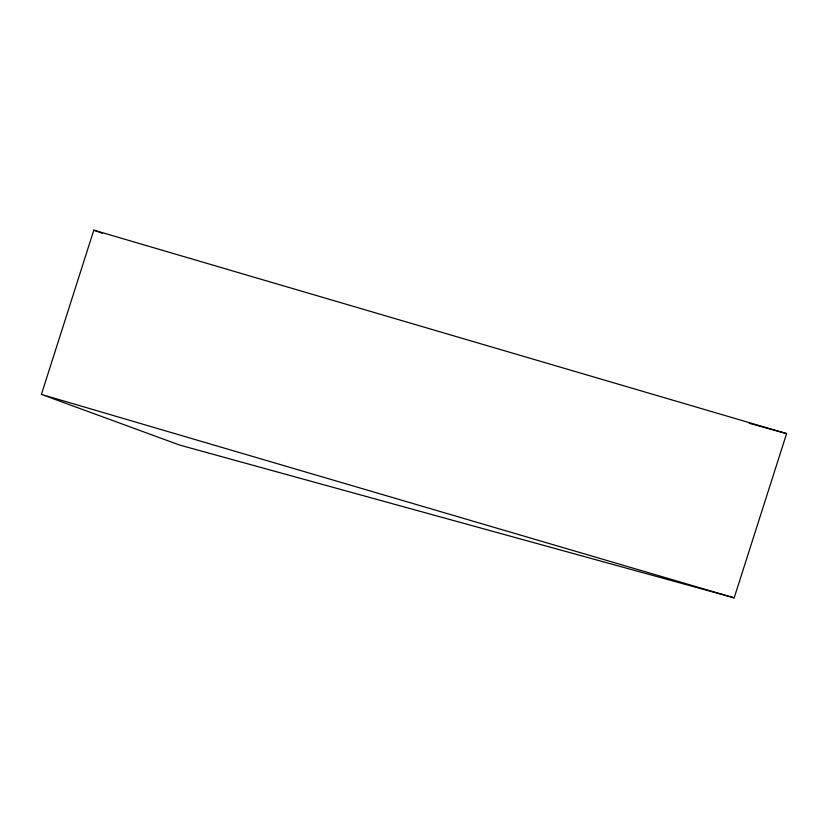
<?xml version="1.0" encoding="UTF-8"?>
<svg xmlns="http://www.w3.org/2000/svg" width="828" height="828" viewBox="0 0 828 828"><rect width="100%" height="100%" fill="white"/><g stroke="black" fill="none" stroke-linecap="round" stroke-linejoin="round"><path stroke-width="1.24" d="M41.4 394.407L93.823 230.153L786.6 433.593L734.177 597.847L179.779 445.112L41.4 394.407L734.177 597.847M749.226 423.294L786.6 433.593M93.823 230.153L102.32 233.268"/></g></svg>
